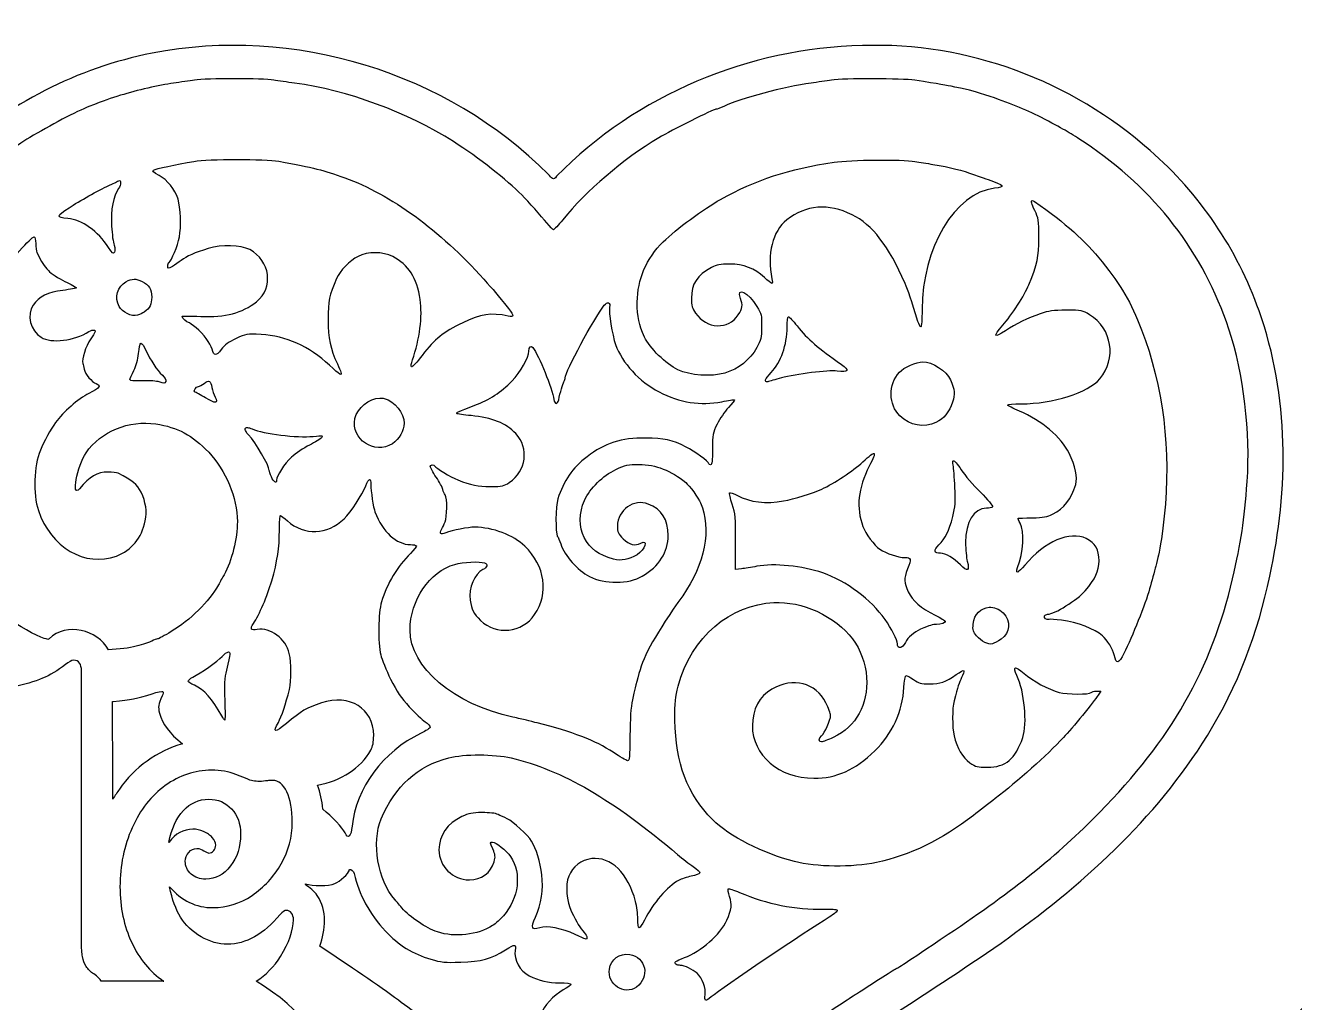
# Model space of a CAD drawing. Header units: millimetres. Extents: x -9 to 678, y 0 to 417.
# Drawn here: x 399.2 to 551.1, y 300.1 to 416.9 of the extents above; entities that cross this region are included whole.
import ezdxf

# ---------------------------------------------------------------- set-up
doc = ezdxf.new("R2010")
doc.units = ezdxf.units.MM
doc.layers.add('Ebene_1', color=7, linetype='CONTINUOUS')

msp = doc.modelspace()

# ---------------------------------------------------------------- linework, layer by layer
at = {"layer": 'Ebene_1', "color": 7}
for points in [[(499.37673, 414.523254)], [(424.2599, 410.553656)], [(424.49912, 400.904691)], [(410.40333, 398.363708)], [(519.68715, 395.998471)], [(400.27945, 391.641634)], [(412.23066, 386.586132)], [(468.9956, 383.75013)], [(490.52252, 382.096484)], [(413.06058, 378.919419)], [(506.60265, 376.71645)], [(421.25233, 374.360522)], [(441.64333, 372.370465)], [(425.81531, 368.842512)], [(500.76688, 365.738309)], [(510.23761, 364.885648)], [(488.76607, 347.911494)], [(514.52726, 347.358552)], [(415.68109, 337.263061)], [(453.54238, 329.700199)], [(421.16057, 324.402526)], [(438.03623, 315.99613)], [(483.31779, 313.67172)], [(471.5304, 305.83189)]]:
    msp.add_lwpolyline(points, close=True, dxfattribs=at)
for points in [[(500.98672, 400.836425), (500.987, 400.836425)], [(436.97691, 375.458131), (436.97639, 375.458131)], [(482.90148, 375.365628), (482.90048, 375.365628)], [(440.392, 362.627388), (440.39225, 362.627388)], [(484.89757, 351.956204), (484.20304, 351.863704), (484.20304, 355.135339)], [(423.51391, 342.006941), (423.51369, 342.006941)], [(405.94505, 307.46668), (405.94505, 339.70547)], [(527.36009, 337.320926), (527.89029, 337.320926), (527.58024, 336.843953)], [(423.08064, 336.236234), (423.08116, 336.236234)], [(425.76653, 326.821531), (424.42553, 327.346564)], [(438.32209, 321.18289), (438.3226, 321.18289)], [(501.04129, 316.83174), (501.04077, 316.83174)], [(415.81577, 302.62822), (408.28444, 302.62822)]]:
    msp.add_lwpolyline(points, dxfattribs=at)
for points in [[(461.81814, 399.109172), (449.65825, 411.312357), (431.29897, 416.94087), (414.39237, 413.609962)], [(499.37673, 414.523234), (485.78776, 414.272079), (472.32091, 408.611553), (462.77517, 398.908)], [(533.77976, 401.975124), (524.43854, 410.273714), (511.89859, 415.0014), (499.37673, 414.523254)], [(414.39237, 413.609962), (405.47483, 411.882196), (397.1306, 407.523868), (390.41775, 401.435344)], [(416.95337, 410.03276), (415.23611, 409.792319), (412.59426, 409.186218), (410.61887, 408.579619)], [(419.48396, 410.398629), (418.90343, 410.310919), (417.76471, 410.146357), (416.95337, 410.03276)], [(424.2599, 410.553658), (422.2197, 410.553063), (420.16324, 410.501258), (419.48396, 410.398629)], [(428.93971, 410.401211), (428.32418, 410.503522), (426.3001, 410.554252), (424.2599, 410.553656)], [(431.44499, 410.037409), (430.58593, 410.151345), (429.45835, 410.315091), (428.93971, 410.401211)], [(450.44796, 403.039903), (444.96936, 406.539876), (437.7372, 409.202939), (431.44499, 410.037409)], [(493.22778, 410.038442), (490.03597, 409.597964), (484.82162, 408.210407), (482.77312, 407.256183)], [(495.67724, 410.393976), (495.09352, 410.303836), (493.9914, 410.14383), (493.22778, 410.038442)], [(505.62186, 410.381576), (504.18319, 410.603892), (497.09305, 410.612615), (495.67724, 410.393976)], [(510.40864, 409.572323), (509.28067, 409.807717), (508.69348, 409.907052), (505.62186, 410.381576)], [(410.61887, 408.579619), (409.38865, 408.201842), (408.756, 407.976605), (406.82117, 407.22983)], [(514.66058, 408.428723), (512.7803, 409.058512), (512.46438, 409.143333), (510.40864, 409.572323)], [(406.82117, 407.22983), (405.47115, 406.708774), (402.06068, 404.924479), (399.74873, 403.529281)], [(482.77312, 407.256183), (482.36849, 407.067707), (481.95277, 406.913568), (481.84915, 406.913568)], [(521.16871, 405.71261), (519.06133, 406.818288), (517.40638, 407.509029), (514.66058, 408.428723)], [(481.84915, 406.913568), (481.53927, 406.913568), (476.5003, 404.398549), (475.00512, 403.497756)], [(526.00924, 402.88901), (524.17686, 404.109163), (523.74609, 404.360336), (521.16871, 405.71261)], [(399.74873, 403.529281), (398.07814, 402.521131), (394.99135, 400.185405), (393.44421, 398.759029)], [(458.60509, 396.6713), (456.92382, 398.407057), (453.43027, 401.13467), (450.44796, 403.039903)], [(475.00512, 403.497756), (470.70435, 400.906685), (466.32421, 397.170902), (463.5252, 393.706623)], [(543.20768, 380.621118), (540.18595, 389.777307), (534.34752, 397.336684), (526.00924, 402.88901)], [(419.38315, 400.679898), (420.24727, 400.828052), (422.37978, 400.903163), (424.49912, 400.904691)], [(424.49916, 400.904635), (426.6185, 400.906135), (428.72449, 400.834045), (429.53554, 400.687077)], [(500.987, 400.836425), (502.97017, 400.856275), (504.89752, 400.807155), (505.65028, 400.678295)], [(546.81789, 382.805906), (544.21676, 390.178081), (539.68846, 396.853136), (533.77976, 401.975124)], [(415.23663, 398.997314), (414.53601, 399.373349), (414.36754, 399.533903), (414.56019, 399.641719)], [(414.56019, 399.641719), (414.83346, 399.794638), (417.23459, 400.311477), (419.38315, 400.679898)], [(429.53554, 400.687077), (433.81973, 399.910774), (434.83319, 399.658263), (437.43222, 398.719239)], [(482.3801, 396.122501), (486.64904, 398.493123), (490.52618, 399.763598), (495.98857, 400.58166)], [(495.98857, 400.58166), (496.96458, 400.727827), (499.00355, 400.816572), (500.98672, 400.836425)], [(505.65028, 400.678295), (506.16731, 400.589785), (507.13704, 400.426827), (507.80518, 400.316043)], [(507.80518, 400.316043), (509.88533, 399.971149), (511.40496, 399.593675), (512.66432, 399.108882)], [(409.23079, 397.804052), (409.8035, 398.074341), (410.33103, 398.326328), (410.40333, 398.363708)], [(410.40338, 398.363708), (410.72014, 398.527676), (410.70167, 397.868726), (410.37698, 397.423713)], [(417.49334, 396.15356), (417.13281, 397.323911), (416.22646, 398.466005), (415.23663, 398.997314)], [(437.43222, 398.719239), (442.95492, 396.723891), (448.81296, 392.457084), (454.06583, 386.603699)], [(462.77517, 398.908), (462.46093, 398.256368), (462.13857, 398.753513), (461.81814, 399.109172)], [(512.66432, 399.108882), (512.85521, 399.035392), (513.63602, 398.766584), (514.39961, 398.511502)], [(514.39961, 398.511502), (516.3782, 397.850564), (516.54875, 397.612871), (515.15564, 397.45627)], [(404.45795, 395.137548), (405.70025, 395.945578), (407.91774, 397.184351), (409.23079, 397.804052)], [(410.37698, 397.423713), (409.74427, 396.556442), (409.43423, 394.884521), (409.54603, 392.94285)], [(461.60749, 393.314915), (460.94497, 394.124733), (459.41375, 395.836424), (458.60509, 396.6713)], [(515.15564, 397.45627), (510.4551, 396.927874), (506.50346, 390.300808), (506.50346, 382.945527)], [(404.29362, 393.850288), (402.88986, 393.977582), (402.90932, 394.130277), (404.45795, 395.137548)], [(417.66129, 391.64169), (417.88332, 392.770218), (417.79388, 395.178035), (417.49334, 396.15356)], [(475.54693, 391.060794), (477.08178, 392.563232), (480.41037, 395.02867), (482.3801, 396.122501)], [(498.13342, 394.299356), (495.29917, 395.692127), (492.59896, 395.47947), (490.31788, 393.684407)], [(519.97912, 394.819732), (519.61337, 395.564627), (519.51537, 395.977183), (519.68715, 395.998471)], [(519.68715, 395.998477), (519.74445, 396.005577), (519.83191, 395.969537), (519.94915, 395.887373)], [(519.94915, 395.887373), (523.76963, 393.209712), (525.95336, 391.26163), (528.04943, 388.661458)], [(520.47211, 391.554815), (520.47411, 393.686969), (520.44721, 393.866405), (519.97912, 394.819732)], [(409.16981, 390.386417), (407.92025, 392.333694), (406.00309, 393.69528), (404.29362, 393.850288)], [(462.41209, 392.508763), (462.33219, 392.508763), (461.97017, 392.871578), (461.60749, 393.314915)], [(463.5252, 393.706623), (462.99293, 393.047836), (462.49209, 392.508763), (462.41209, 392.508763)], [(490.31788, 393.684407), (488.61336, 392.343088), (487.90746, 389.545923), (488.54331, 386.651761)], [(504.47257, 386.073502), (502.49296, 390.593987), (500.5544, 393.109684), (498.13342, 394.299356)], [(409.54603, 392.94285), (409.60103, 391.988341), (409.73451, 390.95771), (409.84265, 390.652551)], [(395.81099, 386.637806), (397.47068, 388.8895), (399.92816, 391.641634), (400.27945, 391.641634)], [(400.27945, 391.641637), (400.38561, 391.641637), (400.46652, 391.302705), (400.46652, 390.858223)], [(400.46652, 390.858223), (400.46652, 390.4274), (400.53352, 389.93928), (400.61535, 389.773534)], [(409.87985, 389.812809), (409.74792, 389.577067), (409.62552, 389.676261), (409.16981, 390.386417)], [(409.84265, 390.652551), (409.96685, 390.30247), (409.98043, 389.992534), (409.87985, 389.812809)], [(416.42158, 388.597432), (416.71737, 388.780237), (417.45451, 390.590662), (417.66129, 391.64169)], [(421.08744, 390.256765), (419.51888, 389.781938), (418.5284, 389.339742), (417.88247, 388.825328)], [(426.06491, 390.12654), (424.98381, 390.69076), (422.71682, 390.750007), (421.08744, 390.256765)], [(472.43497, 383.831778), (472.44917, 386.589852), (473.51914, 389.075843), (475.54693, 391.060794)], [(519.2727, 385.914332), (520.32019, 388.490198), (520.46911, 389.193691), (520.47211, 391.554815)], [(400.61535, 389.773534), (401.21994, 388.548809), (401.45356, 388.181944), (401.98684, 387.620694)], [(417.88247, 388.825328), (417.61019, 388.608487), (417.13331, 388.289795), (416.8231, 388.117361)], [(426.88657, 383.893329), (428.97108, 385.544828), (428.53736, 388.836208), (426.06491, 390.12654)], [(439.02485, 389.314133), (438.05611, 388.823246), (436.85133, 387.578077), (436.45136, 386.65383)], [(443.18377, 389.286223), (441.96576, 389.903401), (440.21094, 389.915167), (439.02485, 389.314133)], [(446.46005, 384.144934), (446.07642, 386.73981), (445.05958, 388.335672), (443.18377, 389.286223)], [(401.98684, 387.620694), (402.31949, 387.270614), (403.20689, 386.688554), (403.95881, 386.327233)], [(416.25931, 388.150431), (416.25931, 388.341095), (416.33241, 388.542282), (416.42158, 388.597432)], [(416.8231, 388.117361), (416.27036, 387.810144), (416.25931, 387.810706), (416.25931, 388.150431)], [(481.32224, 387.986047), (479.58515, 387.053444), (478.90616, 386.018104), (478.91516, 384.315986)], [(483.49162, 388.391707), (482.34042, 388.395107), (481.94827, 388.322137), (481.32224, 387.986047)], [(487.6371, 386.796972), (486.43807, 387.902201), (485.17833, 388.387107), (483.49162, 388.391707)], [(528.04943, 388.661458), (530.33367, 385.827835), (531.46096, 383.884192), (532.76335, 380.534305)], [(403.95881, 386.327233), (404.71072, 385.965921), (405.32565, 385.620578), (405.32565, 385.559838)], [(410.43903, 383.323799), (409.88316, 384.398767), (410.25978, 385.754362), (411.26327, 386.289509)], [(411.26327, 386.289509), (411.62257, 386.481136), (411.92749, 386.579868), (412.23066, 386.586132)], [(412.23066, 386.586132), (412.53383, 386.592432), (412.83558, 386.506222), (413.1877, 386.3293)], [(413.1877, 386.3293), (414.05212, 385.894997), (414.34267, 385.419238), (414.34267, 384.438976)], [(436.45136, 386.65383), (435.56319, 384.601523), (435.45569, 384.072111), (435.45504, 381.74922)], [(454.06583, 386.603699), (455.30551, 385.222289), (455.62564, 384.840908), (457.02896, 383.070581)], [(484.77526, 384.296349), (484.24976, 385.749606), (485.70319, 385.028428), (486.74775, 383.317598)], [(488.53731, 386.087971), (488.46551, 386.087971), (488.0603, 386.406882), (487.6371, 386.796972)], [(488.54331, 386.651761), (488.61201, 386.341543), (488.60931, 386.087971), (488.53731, 386.087971)], [(506.01201, 381.532177), (505.21566, 384.127125), (504.84239, 385.229017), (504.47257, 386.073502)], [(516.16385, 381.086203), (517.21185, 382.266192), (518.77904, 384.700409), (519.2727, 385.914332)], [(403.73195, 385.253397), (401.92412, 385.030803), (400.83993, 384.496545), (400.16628, 383.496915)], [(405.32565, 385.559838), (405.32565, 385.499118), (404.60856, 385.361323), (403.73195, 385.253397)], [(414.34267, 384.438976), (414.34267, 383.581719), (414.13215, 383.156138), (413.45591, 382.645287)], [(478.91516, 384.315986), (478.92016, 383.412929), (479.00386, 383.104354), (479.4004, 382.530049)], [(484.51946, 382.317142), (485.03665, 383.114764), (485.08014, 383.453238), (484.77526, 384.296349)], [(400.16628, 383.496915), (399.37222, 382.318611), (399.83401, 380.435346), (401.11196, 379.64082)], [(412.64407, 382.278385), (411.96055, 382.08236), (410.79541, 382.634634), (410.43903, 383.323799)], [(413.45591, 382.645287), (413.29812, 382.526083), (412.93287, 382.361205), (412.64407, 382.278385)], [(420.20739, 382.140981), (423.19644, 382.021081), (425.18049, 382.54165), (426.88657, 383.893329)], [(445.53918, 376.931421), (446.40683, 379.416054), (446.7554, 382.147157), (446.46005, 384.144934)], [(457.02896, 383.070581), (457.71311, 382.207536), (457.70696, 382.026907), (456.99946, 382.174512)], [(463.81142, 374.811658), (463.81142, 375.5178), (467.22635, 381.856678), (468.47418, 383.466427)], [(468.47418, 383.466427), (468.66576, 383.71357), (468.86373, 383.799127), (468.9956, 383.75013)], [(469.12021, 383.22613), (468.98065, 382.670067), (469.42376, 379.941488), (469.84419, 378.768005)], [(468.99567, 383.750129), (469.12753, 383.701129), (469.19329, 383.517291), (469.12021, 383.22613)], [(473.30158, 379.669758), (472.61, 381.188393), (472.42597, 382.072968), (472.43497, 383.831778)], [(486.74775, 383.317598), (487.29114, 382.427561), (487.32537, 382.279712), (487.30637, 380.888289)], [(506.50346, 382.945527), (506.50346, 381.810423), (506.43796, 380.881571), (506.35773, 380.881571)], [(523.77217, 382.877309), (522.20873, 382.877309), (521.64272, 382.801469), (520.64781, 382.459763)], [(526.54874, 382.342974), (525.71768, 382.854712), (525.60052, 382.877309), (523.77217, 382.877309)], [(548.09613, 351.074815), (550.3912, 361.507848), (550.44222, 372.662682), (546.81789, 382.805906)], [(417.99461, 382.133181), (417.99461, 382.185921), (418.99039, 382.189761), (420.20739, 382.140981)], [(418.72996, 381.402476), (418.56193, 381.402476), (417.99461, 381.966116), (417.99461, 382.133181)], [(419.67151, 380.762722), (419.24217, 381.114534), (418.81846, 381.402476), (418.72996, 381.402476)], [(435.45504, 381.74922), (435.45442, 379.505762), (435.71521, 378.251323), (436.55471, 376.456003)], [(451.57602, 381.390064), (449.1824, 380.216113), (448.27657, 379.488295), (446.71017, 377.482292)], [(456.99946, 382.174512), (454.91824, 382.608744), (453.70282, 382.433158), (451.57602, 381.390064)], [(479.4004, 382.530049), (480.72284, 380.614711), (483.34493, 380.505725), (484.51946, 382.317142)], [(490.36181, 380.838163), (490.36281, 381.530187), (490.43531, 382.096484), (490.52252, 382.096484)], [(490.52252, 382.096484), (490.60972, 382.096484), (491.07189, 381.608363), (491.54933, 381.011795)], [(506.35773, 380.881571), (506.27753, 380.881571), (506.12185, 381.174227), (506.01201, 381.532177)], [(520.64781, 382.459763), (519.20595, 381.964551), (517.67805, 381.21547), (516.48528, 380.418544)], [(527.77554, 374.676775), (529.81904, 377.094417), (529.2447, 380.683056), (526.54874, 382.342974)], [(401.11196, 379.64082), (402.3288, 378.884269), (405.09384, 379.212608), (406.83564, 380.320365)], [(406.83564, 380.320365), (407.04572, 380.453936), (407.33431, 380.537066), (407.47694, 380.505366)], [(407.47694, 380.505366), (407.67473, 380.461326), (407.57795, 380.212035), (407.06766, 379.455301)], [(421.55925, 378.225409), (421.38633, 378.914382), (420.5422, 380.049259), (419.67151, 380.762722)], [(427.42762, 379.970517), (425.72348, 380.055197), (425.62817, 380.039837), (424.45416, 379.498711)], [(435.60955, 376.304591), (433.17295, 378.577679), (430.39333, 379.82314), (427.42762, 379.970517)], [(477.27292, 375.766121), (475.89753, 376.4124), (473.8834, 378.392133), (473.30158, 379.669758)], [(487.30637, 380.888289), (487.28837, 379.56873), (487.22637, 379.298823), (486.73845, 378.424873)], [(488.43686, 375.422989), (489.62591, 376.666029), (490.35781, 378.727358), (490.36181, 380.838163)], [(491.54933, 381.011795), (492.86627, 379.366261), (494.02555, 378.360396), (496.8689, 376.396573)], [(516.48528, 380.418544), (515.0686, 379.472016), (514.9496, 379.719031), (516.16385, 381.086203)], [(532.76335, 380.534305), (535.36159, 373.851361), (536.31093, 366.057388), (535.47998, 358.233341)], [(545.39462, 362.398458), (545.81873, 368.244823), (544.97682, 375.260345), (543.20768, 380.621118)], [(407.06766, 379.455301), (406.44017, 378.52475), (405.94004, 377.007326), (406.09563, 376.50561)], [(412.77533, 377.71174), (412.83023, 378.342326), (412.9586, 378.885799), (413.06058, 378.919419)], [(413.06058, 378.919417), (413.16256, 378.953057), (413.43295, 378.568497), (413.66158, 378.065205)], [(422.67081, 378.178379), (422.05564, 377.357367), (421.77412, 377.369348), (421.55925, 378.225409)], [(424.45416, 379.498711), (423.5575, 379.085407), (423.0923, 378.740919), (422.67081, 378.178379)], [(459.47266, 377.985628), (459.47266, 378.505535), (459.70797, 378.714036), (459.94757, 378.406275)], [(459.94757, 378.406275), (460.66661, 377.482779), (462.27509, 373.507591), (462.45181, 372.217505)], [(469.84419, 378.768005), (470.63907, 376.549375), (472.65926, 374.348045), (475.03406, 373.112536)], [(486.73845, 378.424873), (485.8976, 376.918699), (484.58571, 375.872713), (482.90148, 375.365628)], [(412.21154, 375.670005), (412.51466, 376.25425), (412.71023, 376.96317), (412.77533, 377.71174)], [(413.66158, 378.065205), (414.19043, 376.901075), (414.9711, 375.72188), (415.61753, 375.110864)], [(445.42291, 376.104082), (445.34471, 376.152402), (445.39721, 376.524704), (445.53918, 376.931421)], [(446.71017, 377.482292), (446.08045, 376.675828), (445.50111, 376.055712), (445.42291, 376.104082)], [(457.41956, 374.395667), (458.46163, 375.474556), (459.47266, 377.242317), (459.47266, 377.985628)], [(503.79197, 375.472599), (504.29438, 376.024063), (505.85885, 376.71645), (506.60265, 376.71645)], [(506.60267, 376.71645), (507.74141, 376.71645), (509.39966, 375.621995), (509.8893, 374.547074)], [(406.09563, 376.50561), (406.13363, 376.382971), (406.20995, 376.073958), (406.26565, 375.818831)], [(406.26565, 375.818831), (406.39527, 375.224773), (407.16902, 374.303057), (407.71104, 374.096972)], [(411.74697, 374.574464), (411.74719, 374.684964), (411.9562, 375.177844), (412.21154, 375.670005)], [(415.61753, 375.110864), (415.91802, 374.826831), (416.08269, 374.528238), (416.02319, 374.373441)], [(436.97639, 375.458131), (437.13668, 374.958477), (436.88539, 375.114415), (435.60955, 376.304591)], [(436.55471, 376.456003), (436.73324, 376.074205), (436.92331, 375.625169), (436.97691, 375.458131)], [(482.90048, 375.365628), (481.30045, 374.883885), (478.76648, 375.06432), (477.27292, 375.766121)], [(488.06479, 374.333133), (487.5543, 374.186957), (487.72069, 374.674309), (488.43686, 375.422989)], [(496.35162, 375.600756), (495.2808, 375.726923), (491.42456, 375.249571), (489.66986, 374.773416)], [(496.8689, 376.396573), (497.87147, 375.704137), (497.70102, 375.441763), (496.35162, 375.600756)], [(503.84987, 370.254312), (502.48211, 371.557325), (502.45474, 374.004784), (503.79197, 375.472599)], [(407.71104, 374.096972), (408.32777, 373.862495), (408.13168, 373.601804), (406.83822, 372.935286)], [(413.26522, 374.427703), (412.19896, 374.389633), (411.74668, 374.433403), (411.74697, 374.574464)], [(415.21807, 374.308331), (414.97945, 374.403661), (414.10064, 374.457573), (413.26522, 374.427703)], [(416.02319, 374.373441), (415.90902, 374.075898), (415.81865, 374.0683), (415.21807, 374.308331)], [(419.49636, 373.121321), (419.26521, 373.199181), (419.65689, 373.766243), (419.94181, 373.766243)], [(419.94181, 373.766243), (420.03471, 373.766243), (420.33704, 373.926902), (420.61361, 374.123844)], [(420.61361, 374.123844), (420.92087, 374.342631), (421.11512, 374.431057), (421.25233, 374.360522)], [(421.25233, 374.360522), (421.38953, 374.289992), (421.46969, 374.06074), (421.54792, 373.64377)], [(421.54792, 373.64377), (421.61462, 373.288073), (421.78617, 372.770728), (421.92929, 372.493969)], [(452.98934, 371.509538), (454.75718, 372.174837), (456.1522, 373.083538), (457.41956, 374.395667)], [(463.03214, 372.148255), (463.22188, 373.061197), (463.49706, 374.024883), (463.65432, 374.32745)], [(463.65432, 374.32745), (463.74052, 374.493187), (463.81142, 374.711245), (463.81142, 374.811658)], [(489.66986, 374.773416), (488.95397, 374.57916), (488.23184, 374.380953), (488.06479, 374.333133)], [(509.8893, 374.547074), (510.40929, 373.405537), (510.46997, 372.807336), (510.16008, 371.891939)], [(518.34873, 371.684193), (522.17169, 371.685493), (526.37486, 373.019652), (527.77554, 374.676775)], [(406.83822, 372.935286), (405.5441, 372.268429), (403.74369, 370.70479), (402.84312, 369.465213)], [(420.79809, 372.383898), (420.19227, 372.752577), (419.60643, 373.084311), (419.49636, 373.121321)], [(421.92929, 372.493969), (422.34196, 371.695934), (421.98549, 371.661265), (420.79809, 372.383898)], [(438.6616, 369.926687), (438.93453, 371.217142), (440.37874, 372.338203), (441.64333, 372.370465)], [(441.64333, 372.370462), (441.82399, 372.375062), (442.00104, 372.357682), (442.17043, 372.315172)], [(442.17043, 372.315172), (443.39392, 372.008088), (444.53996, 370.584409), (444.54496, 369.364447)], [(462.45181, 372.217505), (462.53461, 371.613382), (462.91162, 371.568356), (463.03214, 372.148255)], [(475.03406, 373.112536), (477.50371, 371.827682), (480.0391, 371.430661), (482.53128, 371.938964)], [(482.53128, 371.938964), (483.32362, 372.100602), (484.00758, 372.197458), (484.05108, 372.153938)], [(484.05108, 372.153938), (484.09458, 372.110398), (483.77275, 371.693922), (483.33588, 371.228413)], [(450.85355, 370.525619), (450.7373, 370.641863), (450.97743, 370.752383), (452.98934, 371.509538)], [(452.54544, 370.275505), (451.6719, 370.356105), (450.91045, 370.468729), (450.85355, 370.525619)], [(483.33588, 371.228413), (482.89901, 370.762923), (482.2907, 369.875715), (481.98402, 369.256957)], [(510.16008, 371.891939), (509.75396, 370.692271), (509.09763, 369.88993), (508.1633, 369.450744)], [(516.74314, 371.543117), (516.74314, 371.620317), (517.4658, 371.683891), (518.34873, 371.684193)], [(518.16269, 370.805694), (517.38186, 371.134134), (516.74314, 371.465887), (516.74314, 371.543117)], [(524.08481, 365.782745), (523.15594, 367.68785), (520.77603, 369.706466), (518.16269, 370.805694)], [(402.84312, 369.465213), (402.29249, 368.707325), (401.44932, 367.160632), (401.02462, 366.130016)], [(406.49354, 365.840112), (408.26119, 368.391378), (411.61765, 369.772947), (414.84652, 369.278661)], [(414.84652, 369.278661), (417.43965, 368.881701), (419.18767, 367.943574), (421.16034, 365.890754)], [(443.13265, 366.913951), (441.02229, 365.517378), (438.13983, 367.459654), (438.6616, 369.926687)], [(444.54496, 369.364447), (444.54896, 368.485779), (443.95722, 367.459625), (443.13265, 366.913951)], [(457.89395, 368.123698), (456.76342, 369.350174), (455.03379, 370.045902), (452.54544, 370.275505)], [(481.98402, 369.256957), (481.46054, 368.20056), (481.42643, 368.017567), (481.42643, 366.262825)], [(508.1633, 369.450744), (506.72622, 368.775238), (505.08089, 369.081608), (503.84987, 370.254312)], [(425.90941, 367.996052), (425.40913, 368.537969), (425.41085, 368.871513), (425.81531, 368.842512)], [(425.81536, 368.842512), (425.95019, 368.832812), (426.12945, 368.782982), (426.35021, 368.686966)], [(428.40745, 363.723445), (428.40745, 364.278088), (426.79394, 367.037852), (425.90941, 367.996052)], [(426.35021, 368.686966), (427.74072, 368.082208), (431.69401, 367.601609), (433.67276, 367.796581)], [(434.68407, 367.639485), (434.55658, 367.48587), (433.89082, 367.082492), (433.20457, 366.743416)], [(433.67276, 367.796581), (434.80295, 367.907942), (434.89487, 367.893491), (434.68407, 367.639485)], [(457.12759, 362.281161), (459.17724, 363.698072), (459.5256, 366.353564), (457.89395, 368.123698)], [(473.44294, 367.594526), (470.5064, 367.609296), (468.53653, 366.981948), (466.42942, 365.360554)], [(478.30259, 366.515523), (476.57747, 367.378827), (475.65518, 367.583346), (473.44294, 367.594526)], [(401.02462, 366.130016), (400.25311, 364.257765), (400.14106, 360.894562), (400.78536, 358.946992)], [(433.20457, 366.743416), (432.51833, 366.404329), (431.55514, 365.756864), (431.06413, 365.304227)], [(480.99235, 364.527013), (480.99235, 364.747803), (479.22719, 366.052817), (478.30259, 366.515523)], [(481.42643, 366.262825), (481.42643, 364.88354), (481.36953, 364.394187), (481.20939, 364.394205)], [(405.70599, 361.536498), (404.68684, 360.309739), (405.41366, 364.281523), (406.49354, 365.840112)], [(421.16034, 365.890754), (423.19368, 363.77481), (424.58959, 360.407269), (424.58959, 357.617874)], [(431.06413, 365.304227), (430.22407, 364.529839), (429.27561, 363.067202), (429.27561, 362.546256)], [(447.67597, 364.177165), (447.66997, 364.421304), (448.13104, 364.477256), (448.22064, 364.243315)], [(466.42942, 365.360554), (464.69337, 364.024706), (463.59815, 362.445313), (462.93144, 360.315901)], [(469.87153, 363.832483), (471.03009, 364.372272), (471.30845, 364.431879), (472.64811, 364.427279)], [(472.64811, 364.427279), (474.65226, 364.420679), (476.48767, 363.71391), (478.22916, 362.277539)], [(481.20939, 364.394205), (481.09005, 364.394232), (480.99235, 364.454175), (480.99235, 364.527013)], [(494.50939, 361.487406), (495.97109, 362.162664), (498.24507, 363.665677), (499.41658, 364.731135)], [(499.41658, 364.731135), (500.22354, 365.465052), (500.65656, 365.812231), (500.76688, 365.738309)], [(500.76685, 365.738309), (500.87718, 365.664389), (500.66507, 365.1697), (500.18084, 364.219539)], [(510.22261, 364.351314), (510.15651, 364.679979), (510.16191, 364.857693), (510.23761, 364.885648)], [(510.23759, 364.885648), (510.36368, 364.932238), (510.68497, 364.562322), (511.19516, 363.779255)], [(524.8889, 362.051706), (525.13505, 362.876099), (524.8442, 364.225318), (524.08481, 365.782745)], [(409.13937, 363.526558), (407.84073, 363.526558), (406.91209, 362.988307), (405.70599, 361.536498)], [(410.3176, 363.37773), (410.15185, 363.45954), (409.62173, 363.526558), (409.13937, 363.526558)], [(413.07143, 361.115852), (412.61639, 362.067667), (412.08081, 362.507307), (410.3176, 363.37773)], [(428.67048, 362.940547), (428.52603, 363.286275), (428.40745, 363.638605), (428.40745, 363.723445)], [(429.27561, 362.546256), (429.27561, 362.093435), (428.93043, 362.3184), (428.67048, 362.940547)], [(448.37567, 362.919361), (447.9936, 363.492072), (447.67897, 364.05786), (447.67597, 364.177165)], [(448.22064, 364.243315), (448.31064, 364.008095), (450.10094, 362.926887), (450.96879, 362.583468)], [(449.17562, 361.443998), (449.11772, 361.682625), (448.75775, 362.346659), (448.37567, 362.919361)], [(466.10949, 360.104545), (466.80855, 361.614651), (468.3143, 363.107001), (469.87153, 363.832483)], [(500.18084, 364.219539), (498.84559, 361.599487), (498.59924, 359.241812), (499.42895, 357.018945)], [(510.43293, 361.704447), (510.37943, 362.84986), (510.28501, 364.041088), (510.22261, 364.351314)], [(511.19516, 363.779255), (511.60221, 363.154487), (512.63439, 361.949062), (513.48908, 361.100866)], [(437.37409, 357.94912), (438.15985, 358.712236), (439.56415, 360.847577), (439.95791, 361.878596)], [(439.95791, 361.878596), (440.13846, 362.35137), (440.28765, 362.60231), (440.392, 362.627388)], [(440.39225, 362.627388), (440.49659, 362.652468), (440.55606, 362.451641), (440.55606, 362.022257)], [(440.55606, 362.022257), (440.55606, 361.279238), (440.86652, 359.256918), (441.05784, 358.754239)], [(449.45881, 360.785124), (449.36111, 360.908954), (449.23352, 361.205372), (449.17562, 361.443998)], [(450.96879, 362.583468), (452.56045, 361.953615), (453.3492, 361.79532), (454.87346, 361.79902)], [(454.87346, 361.79902), (456.29207, 361.80252), (456.49879, 361.84645), (457.12759, 362.281161)], [(478.22916, 362.277539), (478.67098, 361.91313), (479.74767, 360.435572), (480.01148, 359.831694)], [(489.94171, 360.064753), (491.18024, 360.284534), (493.40739, 360.978323), (494.50939, 361.487406)], [(510.17403, 358.199234), (510.47286, 359.39221), (510.51443, 359.957968), (510.43293, 361.704447)], [(522.10095, 358.476731), (523.53995, 359.22215), (524.35666, 360.269112), (524.8889, 362.051706)], [(543.64434, 350.770744), (544.68484, 355.22575), (545.05047, 357.654503), (545.39462, 362.398458)], [(413.57166, 357.699523), (413.8041, 358.82747), (413.64416, 359.917952), (413.07143, 361.115852)], [(449.44591, 357.557931), (449.70074, 358.099747), (449.71029, 360.466487), (449.45881, 360.785124)], [(462.93144, 360.315901), (462.67029, 359.481732), (462.62577, 356.197411), (462.87094, 355.865527)], [(466.07849, 355.708948), (465.45867, 356.849), (465.47202, 358.727442), (466.10949, 360.104545)], [(473.74366, 359.700952), (472.0361, 360.381992), (470.05913, 358.975598), (470.05913, 357.079924)], [(483.78911, 359.670462), (483.56142, 360.365464), (483.42454, 360.983832), (483.48474, 361.044022)], [(483.48474, 361.044022), (483.54494, 361.104202), (483.96519, 360.953902), (484.41905, 360.710192)], [(484.41905, 360.710192), (485.88794, 359.921457), (487.84447, 359.692603), (489.94171, 360.064753)], [(513.48908, 361.100866), (514.34374, 360.252671), (514.99126, 359.475293), (514.92826, 359.373323)], [(400.78536, 358.946992), (402.24786, 354.526163), (406.40477, 352.093769), (410.12122, 353.484277)], [(441.05784, 358.754239), (441.96667, 356.36635), (443.62116, 354.849568), (445.31649, 354.849568)], [(476.13163, 355.939942), (476.13463, 357.837901), (475.36093, 359.055937), (473.74366, 359.700952)], [(480.01148, 359.831694), (481.3441, 356.781217), (480.51397, 352.490215), (477.86588, 348.740381)], [(484.20304, 355.135339), (484.20304, 358.11445), (484.16604, 358.519846), (483.78911, 359.670462)], [(514.20014, 359.187804), (512.70515, 359.187804), (511.71037, 357.557919), (511.71037, 355.107433)], [(514.92826, 359.373323), (514.86526, 359.271376), (514.5377, 359.187804), (514.20014, 359.187804)], [(519.69335, 358.048333), (521.02119, 358.076633), (521.48975, 358.160113), (522.10095, 358.476731)], [(410.12122, 353.484277), (411.94478, 354.166553), (413.14598, 355.633895), (413.57166, 357.699523)], [(424.58959, 357.617874), (424.58959, 355.543083), (423.9265, 352.887121), (422.99951, 351.248237)], [(429.62211, 356.587963), (429.62211, 357.540704), (429.68071, 358.318857), (429.75233, 358.317057)], [(429.75233, 358.317057), (429.82393, 358.315257), (430.19476, 358.03509), (430.57657, 357.694356)], [(430.57657, 357.694356), (432.5932, 355.894674), (435.36558, 355.99848), (437.37409, 357.94912)], [(449.03043, 356.67168), (449.14193, 356.910161), (449.32887, 357.309097), (449.44591, 357.557931)], [(452.99918, 356.931612), (452.19948, 356.931612), (450.30284, 356.561795), (449.51309, 356.251551)], [(458.97091, 354.674386), (457.6592, 355.959469), (455.08686, 356.931612), (452.99918, 356.931612)], [(470.05913, 357.079924), (470.05913, 356.328908), (470.13403, 356.162717), (470.75314, 355.543583)], [(499.42895, 357.018945), (499.74674, 356.167533), (500.79684, 354.75589), (501.44382, 354.310583)], [(508.50592, 354.802542), (509.30218, 355.57586), (509.74076, 356.469274), (510.17403, 358.199234)], [(517.9379, 352.102964), (518.63259, 353.880574), (518.7818, 356.415296), (518.25054, 357.4091)], [(518.25054, 357.4091), (518.08477, 357.719316), (517.97051, 357.982053), (517.99681, 357.993043)], [(517.99681, 357.993043), (518.02311, 358.004033), (518.78656, 358.029003), (519.69335, 358.048333)], [(535.47998, 358.233341), (535.2773, 356.325057), (534.9964, 354.461486), (534.78028, 353.591247)], [(428.70589, 350.510815), (429.38464, 352.894136), (429.62211, 354.469022), (429.62211, 356.587963)], [(449.51309, 356.251551), (448.89163, 356.007418), (448.7694, 356.113381), (449.03043, 356.67168)], [(462.87094, 355.865527), (462.96664, 355.736072), (463.14927, 355.317665), (463.27711, 354.935868)], [(469.58991, 353.116341), (467.80778, 353.599432), (466.83501, 354.317569), (466.07849, 355.708948)], [(470.75314, 355.543583), (471.48072, 354.816002), (472.14547, 354.653526), (472.85069, 355.030953)], [(472.85069, 355.030953), (473.80682, 355.542657), (473.38706, 354.241885), (472.40162, 353.639307)], [(473.03827, 351.074089), (475.02432, 352.240418), (476.12863, 353.977759), (476.13163, 355.939942)], [(526.14877, 355.565285), (524.17912, 356.52934), (521.17997, 355.231624), (518.81795, 352.393385)], [(527.67529, 352.899297), (527.67729, 354.248431), (527.22503, 355.038493), (526.14877, 355.565285)], [(445.30254, 353.793302), (443.7318, 352.272981), (442.50104, 350.215285), (441.8335, 347.994172)], [(446.00482, 354.704357), (446.05402, 354.624727), (445.73801, 354.214779), (445.30254, 353.793302)], [(445.31649, 354.849568), (445.64597, 354.849568), (445.95562, 354.783978), (446.00482, 354.704357)], [(460.15688, 346.484705), (461.89674, 349.01969), (461.42648, 352.268645), (458.97091, 354.674386)], [(463.27711, 354.935868), (463.76299, 353.484718), (465.2543, 351.796543), (466.72962, 351.027579)], [(501.44382, 354.310583), (502.20458, 353.786951), (503.61703, 353.313688), (504.46482, 353.298758)], [(508.71521, 353.808288), (507.92585, 353.808288), (507.85048, 354.165984), (508.50592, 354.802542)], [(511.09439, 352.434728), (510.32426, 353.230527), (509.32392, 353.808288), (508.71521, 353.808288)], [(511.71037, 355.107433), (511.71037, 354.30019), (511.80457, 353.28727), (511.91966, 352.856925)], [(445.24771, 344.622286), (445.27141, 348.226165), (447.56215, 351.581888), (450.61844, 352.489506)], [(450.61844, 352.489506), (451.54194, 352.763764), (453.63407, 352.865328), (454.165, 352.661589)], [(454.165, 352.661589), (454.58621, 352.499957), (454.49166, 352.116792), (453.96863, 351.865255)], [(472.40162, 353.639307), (471.41115, 353.033623), (470.51182, 352.866436), (469.58991, 353.116341)], [(494.61584, 351.461661), (492.14205, 352.309972), (488.86438, 352.637833), (486.71968, 352.251794)], [(504.46482, 353.298758), (505.22392, 353.285378), (505.24426, 353.193342), (504.76816, 351.940702)], [(511.91966, 352.856925), (512.22693, 351.708123), (511.93956, 351.561328), (511.09439, 352.434728)], [(518.81795, 352.393385), (517.99959, 351.410017), (517.61789, 351.284076), (517.9379, 352.102964)], [(526.02526, 349.33259), (527.2267, 350.722759), (527.67329, 351.687866), (527.67529, 352.899297)], [(534.45937, 352.289517), (534.29346, 351.61141), (533.98307, 350.448826), (533.7297, 349.556351)], [(534.78028, 353.591247), (534.69138, 353.233315), (534.54697, 352.647458), (534.45937, 352.289517)], [(422.99951, 351.248237), (422.82404, 350.93803), (422.51678, 350.391265), (422.31635, 350.033324)], [(453.96863, 351.865255), (452.94321, 351.372114), (452.24838, 349.687022), (452.45141, 348.187443)], [(466.72962, 351.027579), (468.52307, 350.092796), (471.40354, 350.114055), (473.03827, 351.074089)], [(486.71968, 352.251794), (486.09925, 352.140112), (485.27937, 352.007144), (484.89757, 351.956204)], [(502.07016, 345.911612), (500.41207, 348.271132), (497.41677, 350.501197), (494.61584, 351.461661)], [(504.76816, 351.940702), (504.3164, 350.752064), (504.33057, 350.334161), (504.85966, 349.215803)], [(527.74144, 322.82465), (536.3035, 331.499465), (541.1203, 339.963835), (543.64434, 350.770744)], [(540.64229, 332.022551), (544.25768, 337.855514), (546.70259, 344.366098), (548.09613, 351.074815)], [(422.31635, 350.033324), (421.20285, 348.044719), (418.94571, 345.807261), (416.68723, 344.452787)], [(426.51687, 345.402083), (427.21006, 346.423207), (428.19899, 348.730968), (428.70589, 350.510815)], [(521.52786, 346.519325), (522.3449, 346.519325), (525.06357, 348.219821), (526.02526, 349.33259)], [(533.7297, 349.556351), (533.20618, 347.712264), (531.66664, 343.848337), (530.65754, 341.846227)], [(441.8335, 347.994172), (441.45179, 346.723895), (441.40071, 343.110174), (441.7441, 341.659675)], [(452.45141, 348.187443), (452.60158, 347.07822), (452.84687, 346.602279), (453.68802, 345.788623)], [(477.86588, 348.740381), (474.65831, 344.198311), (473.24157, 341.679108), (472.64036, 339.446892)], [(477.3249, 337.928641), (478.88727, 343.862526), (483.63494, 347.693203), (488.76607, 347.911494)], [(488.76604, 347.91149), (490.47641, 347.98425), (492.22949, 347.655635), (493.92128, 346.869693)], [(504.85966, 349.215803), (505.37891, 348.118215), (506.3523, 347.266152), (508.06618, 346.408739)], [(453.68802, 345.788623), (455.57271, 343.965543), (458.65569, 344.297454), (460.15688, 346.484705)], [(493.92128, 346.869693), (497.54673, 345.185441), (499.64173, 342.393233), (499.86355, 338.95028)], [(508.06618, 346.408739), (508.73425, 346.074509), (509.28058, 345.736491), (509.28058, 345.657881)], [(512.62143, 345.347822), (512.73646, 346.545018), (513.58153, 347.293691), (514.52726, 347.358552)], [(514.52726, 347.358552), (515.09469, 347.397472), (515.69847, 347.190373), (516.20261, 346.686242)], [(516.20261, 346.686242), (517.17688, 345.711953), (517.0631, 344.295963), (515.94991, 343.539147)], [(521.71596, 345.901792), (521.4225, 345.794664), (521.01804, 346.1015), (521.15682, 346.326055)], [(521.15682, 346.326055), (521.22242, 346.432152), (521.38928, 346.519325), (521.52786, 346.519325)], [(401.72846, 343.5686), (401.26209, 343.5686), (398.90825, 344.806892), (397.58091, 345.750379)], [(409.15746, 342.269974), (407.86404, 344.671003), (404.14167, 345.588815), (402.08089, 343.600125)], [(426.96956, 344.692565), (426.20685, 344.549477), (426.07658, 344.753475), (426.51687, 345.402083)], [(430.80447, 341.832791), (430.40354, 343.569724), (428.51027, 344.98161), (426.96956, 344.692565)], [(503.55379, 342.992411), (503.55379, 343.403178), (502.82426, 344.838504), (502.07016, 345.911612)], [(506.33037, 344.727188), (505.52032, 344.378941), (504.81808, 343.764017), (504.52428, 343.144856)], [(508.23361, 345.304414), (507.76974, 345.304414), (507.43944, 345.203985), (506.33037, 344.727188)], [(509.28058, 345.657881), (509.28058, 345.458557), (508.82387, 345.304414), (508.23361, 345.304414)], [(513.02812, 343.928271), (512.60404, 344.432305), (512.55113, 344.616467), (512.62143, 345.347822)], [(523.19133, 345.803092), (522.49007, 345.897832), (521.82604, 345.942014), (521.71596, 345.901792)], [(528.08767, 343.941707), (527.16404, 344.757515), (525.08263, 345.548706), (523.19133, 345.803092)], [(401.92638, 343.48437), (401.85448, 343.51462), (401.79095, 343.5686), (401.72846, 343.5686)], [(402.08089, 343.600125), (402.03139, 343.557625), (401.97677, 343.525085), (401.92638, 343.48437)], [(414.36283, 343.314871), (414.09295, 343.175311), (413.25755, 342.895223), (412.50609, 342.69217)], [(415.03359, 343.568603), (414.93469, 343.568603), (414.63273, 343.454433), (414.36283, 343.314871)], [(416.68723, 344.452787), (415.87654, 343.966609), (415.13249, 343.568603), (415.03359, 343.568603)], [(457.56376, 334.213102), (450.50494, 335.721367), (445.21871, 340.189003), (445.24771, 344.622286)], [(514.92103, 342.983109), (514.41674, 342.849146), (513.5879, 343.263017), (513.02812, 343.928271)], [(515.94991, 343.539147), (515.57487, 343.284157), (515.11193, 343.033769), (514.92103, 342.983109)], [(529.49688, 341.659675), (529.36206, 342.290829), (528.64881, 343.446064), (528.08767, 343.941707)], [(412.50609, 342.69217), (411.68707, 342.470875), (410.42142, 342.326601), (409.15746, 342.269974)], [(422.75685, 341.467439), (423.0372, 341.764143), (423.37776, 342.006941), (423.51391, 342.006941)], [(423.51369, 342.006941), (423.78259, 342.006941), (423.77713, 341.955111), (423.27908, 339.837564)], [(430.81247, 337.540547), (431.06981, 338.613407), (431.06623, 340.699867), (430.80447, 341.832791)], [(441.7441, 341.659675), (441.86839, 341.134697), (442.40201, 339.830518), (442.93008, 338.761661)], [(504.52428, 343.144856), (504.1687, 342.395535), (503.55379, 342.298948), (503.55379, 342.992411)], [(530.65754, 341.846227), (529.9899, 340.521574), (529.74834, 340.482527), (529.49688, 341.659675)], [(404.02114, 340.492502), (403.08837, 339.773492), (402.17516, 339.229265), (401.28125, 338.860044)], [(405.01229, 341.017535), (404.75966, 341.017535), (404.42922, 340.842291), (404.02114, 340.492502)], [(405.94505, 339.70547), (405.94505, 340.579941), (405.63414, 341.017535), (405.01229, 341.017535)], [(419.25319, 338.991104), (420.22581, 339.491722), (422.22503, 340.904605), (422.75685, 341.467439)], [(517.8568, 339.193676), (517.33072, 340.312336), (517.6195, 340.398024), (518.70688, 339.446374)], [(401.28125, 338.860044), (400.30962, 338.451957), (399.1045, 338.102503), (397.66649, 337.811012)], [(418.6894, 338.5255), (418.6894, 338.62189), (418.94299, 338.831425), (419.25319, 338.991104)], [(423.27908, 339.837564), (423.0575, 338.895167), (423.01264, 338.087368), (423.08064, 336.236234)], [(442.93008, 338.761661), (443.67705, 337.249715), (444.17185, 336.515722), (445.15785, 335.454369)], [(472.64036, 339.446892), (472.2241, 337.901385), (472.12158, 337.483728), (471.86004, 336.279643)], [(495.00496, 335.926692), (493.79404, 338.341878), (491.07434, 339.028166), (488.51492, 337.564318)], [(499.86355, 338.95028), (500.07245, 335.707576), (498.63997, 333.136382), (495.8731, 331.788443)], [(504.33928, 337.753454), (504.37938, 338.516216), (504.48641, 339.164806), (504.5775, 339.195226)], [(504.5775, 339.195226), (504.6686, 339.225586), (505.07308, 339.011798), (505.47616, 338.719803)], [(505.47616, 338.719803), (506.12073, 338.252866), (506.3499, 338.188569), (507.37682, 338.188569)], [(507.37682, 338.188569), (508.69471, 338.188569), (509.33381, 338.411211), (510.58231, 339.304264)], [(511.23085, 338.939428), (510.9232, 338.313286), (510.78416, 337.882733), (510.33581, 336.172672)], [(510.58231, 339.304264), (511.05951, 339.645593), (511.4742, 339.852684), (511.5037, 339.764184)], [(511.5037, 339.764184), (511.5332, 339.675694), (511.4102, 339.304497), (511.23085, 338.939428)], [(518.55856, 331.794644), (519.11695, 333.397943), (518.74666, 337.301462), (517.8568, 339.193676)], [(518.70688, 339.446374), (519.73736, 338.544499), (521.64313, 337.514702), (522.92419, 337.167443)], [(414.39332, 337.016564), (415.03745, 337.216349), (415.61719, 337.32701), (415.68109, 337.263061)], [(415.68109, 337.263045), (415.74499, 337.199105), (415.71559, 336.971239), (415.61599, 336.756615)], [(419.44904, 338.024238), (419.03103, 338.203424), (418.6894, 338.42911), (418.6894, 338.5255)], [(422.71603, 334.387768), (421.6117, 336.397006), (420.58879, 337.535678), (419.44904, 338.024238)], [(429.50144, 333.589884), (429.88239, 334.258796), (430.39731, 335.810523), (430.81247, 337.540547)], [(476.94198, 333.850337), (476.91758, 336.002254), (476.97318, 336.592966), (477.3249, 337.928641)], [(488.51492, 337.564318), (487.05776, 336.730891), (486.20637, 335.12649), (486.20137, 333.205928)], [(500.86249, 330.189058), (502.90612, 332.157332), (504.19209, 334.955123), (504.33928, 337.753454)], [(522.92419, 337.167443), (523.81195, 336.926822), (526.57706, 336.912107), (526.72241, 337.147293)], [(526.72241, 337.147293), (526.78141, 337.242783), (527.06839, 337.320926), (527.36009, 337.320926)], [(409.6375, 336.084822), (409.6654, 336.087622), (409.695, 336.087622), (409.7228, 336.090522)], [(409.6949, 324.423001), (409.6801, 328.309121), (409.6845, 332.198105), (409.6375, 336.084822)], [(409.7228, 336.090522), (411.95131, 336.321646), (412.50926, 336.432264), (414.39332, 337.016564)], [(415.61599, 336.756615), (415.11903, 335.685955), (415.08362, 335.469881), (415.28009, 334.707128)], [(423.08116, 336.236234), (423.12916, 334.923775), (423.13306, 333.850333), (423.09016, 333.850333)], [(434.64066, 335.91429), (432.90725, 335.345546), (432.21865, 334.942069), (430.46055, 333.463276)], [(440.90333, 332.039074), (440.90333, 335.245467), (438.02661, 337.025255), (434.64066, 335.91429)], [(471.86004, 336.279643), (471.66695, 335.390632), (471.57037, 334.029489), (471.55567, 331.985331)], [(495.56927, 334.41929), (495.56853, 334.63133), (495.31443, 335.309419), (495.00496, 335.926692)], [(510.33581, 336.172672), (510.09492, 335.253886), (510.09526, 333.020637), (510.33633, 331.974478)], [(527.58024, 336.843953), (527.10126, 336.107164), (524.41411, 332.83127), (523.43424, 331.789481)], [(415.28009, 334.707128), (415.6312, 333.344019), (416.41265, 332.319702), (418.03496, 331.033967)], [(423.09016, 333.850333), (423.04696, 333.850333), (422.87863, 334.091925), (422.71603, 334.387768)], [(445.15785, 335.454369), (445.85491, 334.704067), (446.70502, 333.899385), (447.04714, 333.666365)], [(459.16883, 333.842582), (458.81088, 333.934032), (458.08875, 334.100927), (457.56376, 334.213102)], [(494.47063, 331.96311), (494.8354, 332.264399), (495.57127, 333.909135), (495.56927, 334.41929)], [(430.46055, 333.463276), (429.07922, 332.301408), (428.78939, 332.339625), (429.50144, 333.589884)], [(447.67035, 333.025577), (447.671, 332.906147), (447.14882, 332.561452), (446.51022, 332.259732)], [(447.04714, 333.666365), (447.38926, 333.433335), (447.6697, 333.145017), (447.67035, 333.025577)], [(460.47056, 333.517021), (460.11261, 333.604591), (459.52677, 333.751183), (459.16883, 333.842582)], [(469.53822, 330.015943), (467.47429, 331.401851), (464.63411, 332.498372), (460.47056, 333.517021)], [(481.43577, 321.96114), (478.42382, 324.973094), (476.99978, 328.740916), (476.94198, 333.850337)], [(486.20137, 333.205928), (486.19337, 329.660715), (489.40942, 326.908121), (493.56009, 326.908121)], [(418.03496, 331.033967), (415.00443, 330.154959), (412.26694, 328.211932), (410.48245, 325.606392)], [(446.51022, 332.259732), (442.09507, 330.173688), (438.75609, 325.656792), (438.32209, 321.18289)], [(440.54521, 330.27329), (440.80475, 330.73535), (440.90333, 331.220819), (440.90333, 332.039074)], [(471.55567, 331.985331), (471.53747, 329.442298), (471.49467, 328.994769), (471.27351, 329.008769)], [(494.47163, 331.246874), (494.09956, 331.246874), (494.09853, 331.65582), (494.47063, 331.96311)], [(495.8731, 331.788443), (495.26158, 331.490538), (494.63113, 331.246874), (494.47163, 331.246874)], [(510.33633, 331.974478), (510.67154, 330.519804), (511.34547, 329.367525), (512.21321, 328.764855)], [(514.31386, 328.219669), (516.53242, 328.236179), (517.6457, 329.173581), (518.55856, 331.794644)], [(523.43424, 331.789481), (521.44486, 329.674437), (517.90567, 326.510164), (515.25747, 324.478816)], [(515.94941, 307.20089), (525.5045, 313.97014), (534.44835, 321.98168), (540.64229, 332.022551)], [(434.18074, 326.096284), (437.02873, 326.605597), (439.31209, 328.077831), (440.54521, 330.27329)], [(449.88679, 329.349832), (450.81317, 329.586727), (452.1644, 329.703126), (453.54238, 329.700199)], [(453.54235, 329.700199), (454.92033, 329.697299), (456.32515, 329.574897), (457.35917, 329.333813)], [(471.27351, 329.008769), (471.13034, 329.017869), (470.34955, 329.471143), (469.53822, 330.015943)], [(493.56009, 326.908121), (496.29587, 326.908121), (498.47084, 327.88559), (500.86249, 330.189058)], [(441.80821, 322.04898), (443.44785, 325.960309), (446.13701, 328.390803), (449.88679, 329.349832)], [(457.35917, 329.333813), (463.40341, 327.924564), (469.62726, 324.314298), (477.26131, 317.78929)], [(512.21321, 328.764855), (512.9436, 328.257556), (513.12416, 328.210669), (514.31386, 328.219669)], [(421.51046, 327.87108), (419.50889, 327.87108), (417.66294, 327.258759), (415.97229, 326.034499)], [(424.42553, 327.346564), (423.55105, 327.696353), (422.57926, 327.87108), (421.51046, 327.87108)], [(427.2822, 326.530076), (426.67979, 326.530076), (426.17462, 326.627206), (425.76653, 326.821531)], [(428.21496, 326.617406), (427.86517, 326.559106), (427.55425, 326.530076), (427.2822, 326.530076)], [(428.82681, 326.646866), (428.51588, 326.646866), (428.31212, 326.636846), (428.21496, 326.617406)], [(430.51766, 325.276926), (430.07071, 326.190261), (429.50695, 326.646866), (428.82681, 326.646866)], [(410.48245, 325.606392), (410.20067, 325.225188), (409.94428, 324.825891), (409.6949, 324.423001)], [(415.97229, 326.034499), (414.30108, 324.829676), (412.97983, 323.148946), (412.0082, 320.99192)], [(431.15896, 321.63322), (431.15896, 323.148966), (430.94518, 324.363586), (430.51766, 325.276926)], [(434.81894, 323.226692), (434.71331, 324.204574), (434.52079, 325.171511), (434.18074, 326.096284)], [(418.12923, 323.03207), (418.98427, 323.945406), (419.99461, 324.402526), (421.16057, 324.402526)], [(421.16057, 324.402526), (422.26823, 324.402526), (423.18196, 324.013496), (423.90097, 323.236196)], [(515.25747, 324.478816), (514.57307, 323.953836), (513.3947, 323.045454), (512.63903, 322.46034)], [(416.40944, 319.24316), (416.70093, 320.85607), (417.27419, 322.11874), (418.12923, 323.03207)], [(423.90097, 323.236196), (424.61998, 322.45889), (424.97946, 321.45805), (424.97946, 320.2338)], [(437.47614, 320.37312), (437.21521, 320.9458), (435.89483, 322.32726), (434.81894, 323.226692)], [(443.41948, 312.40564), (441.38981, 314.6817), (440.62893, 319.2358), (441.80821, 322.04898)], [(451.46134, 322.32959), (449.70221, 321.49706), (448.71267, 320.06804), (448.71267, 318.36032)], [(453.86532, 322.80398), (452.69622, 322.79598), (452.26951, 322.71208), (451.46134, 322.32959)], [(455.77425, 322.58022), (455.4828, 322.7193), (454.71459, 322.80898), (453.86532, 322.80398)], [(456.85326, 322.0681), (456.52807, 322.22176), (456.0425, 322.45218), (455.77425, 322.58022)], [(459.79313, 319.3892), (459.35399, 320.11626), (457.59864, 321.71592), (456.85326, 322.0681)], [(491.23362, 316.94129), (487.48283, 317.89866), (483.41345, 319.98347), (481.43577, 321.96114)], [(512.63903, 322.46034), (508.8481, 319.525), (505.03481, 317.67432), (501.04129, 316.83174)], [(509.62781, 308.24259), (517.6661, 313.63689), (522.56765, 317.58274), (527.74144, 322.82465)], [(412.0082, 320.99192), (411.03656, 318.83489), (410.5504, 316.48325), (410.5504, 313.93757)], [(419.26611, 320.81722), (418.15845, 320.81722), (417.20618, 320.29252), (416.40944, 319.24316)], [(420.54872, 320.55471), (420.1212, 320.7296), (419.69363, 320.81722), (419.26611, 320.81722)], [(421.59827, 319.82607), (421.34564, 320.09813), (420.99567, 320.34095), (420.54872, 320.55471)], [(429.84742, 316.67797), (430.72189, 318.23259), (431.15896, 319.88428), (431.15896, 321.63322)], [(438.3226, 321.18289), (438.20297, 319.94971), (437.83113, 319.59401), (437.47614, 320.37312)], [(422.006, 318.92225), (422.006, 319.19431), (421.87032, 319.49571), (421.59827, 319.82607)], [(421.77293, 318.252), (421.92839, 318.44633), (422.006, 318.66962), (422.006, 318.92225)], [(424.97946, 320.2338), (424.97946, 318.71804), (424.58092, 317.44536), (423.78418, 316.41542)], [(455.15362, 318.44765), (454.81659, 319.2316), (454.8149, 319.27241), (455.11592, 319.27241)], [(455.11592, 319.27241), (455.54283, 319.27241), (456.78147, 318.27155), (457.27187, 317.5304)], [(461.01218, 315.35895), (460.81811, 316.87269), (460.3214, 318.51456), (459.79313, 319.3892)], [(418.36229, 316.96939), (418.36229, 317.35805), (418.49847, 317.71753), (418.77053, 318.04788)], [(418.77053, 318.04788), (419.02316, 318.35881), (419.3536, 318.514), (419.76169, 318.514)], [(419.76169, 318.514), (420.03374, 318.514), (420.3056, 318.4169), (420.57766, 318.22255)], [(420.57766, 318.22255), (420.90801, 318.04765), (421.11229, 317.96055), (421.19002, 317.96055)], [(421.19002, 317.96055), (421.40378, 317.96055), (421.59804, 318.05765), (421.77293, 318.252)], [(448.71267, 318.36032), (448.71267, 316.35765), (450.33083, 314.76002), (452.35896, 314.76002)], [(455.30503, 316.9294), (455.48089, 317.53058), (455.46055, 317.73375), (455.15362, 318.44765)], [(457.27187, 317.5304), (458.62301, 315.48835), (458.27626, 312.61872), (456.4161, 310.44556)], [(472.22079, 312.18654), (471.34809, 315.55438), (469.28708, 317.56486), (466.98442, 317.29423)], [(477.26131, 317.78929), (477.83401, 317.29979), (478.6775, 316.64586), (479.13613, 316.33564)], [(419.06199, 315.45373), (418.5956, 315.86181), (418.36229, 316.36698), (418.36229, 316.96939)], [(423.78418, 316.41542), (422.96801, 315.36606), (421.9772, 314.84136), (420.81124, 314.84136)], [(426.34944, 312.88854), (427.78746, 313.86017), (428.95352, 315.12335), (429.84742, 316.67797)], [(436.25186, 314.31561), (436.83716, 314.56016), (437.95253, 315.55632), (437.95253, 315.83439)], [(437.95253, 315.83439), (437.95253, 315.92659), (437.98543, 315.97764), (438.03623, 315.99613)], [(438.03632, 315.99612), (438.18883, 316.05162), (438.50275, 315.81192), (438.5722, 315.49744)], [(452.35896, 314.76002), (453.78557, 314.76002), (454.91338, 315.5905), (455.30503, 316.9294)], [(466.98442, 317.29423), (465.73285, 317.14713), (464.67292, 316.33767), (464.23678, 315.19565)], [(479.13613, 316.33564), (479.59475, 316.02542), (479.94153, 315.68592), (479.90663, 315.58116)], [(501.04077, 316.83174), (498.14979, 316.22178), (493.86479, 316.2697), (491.23362, 316.94129)], [(420.81124, 314.84136), (420.11166, 314.84136), (419.52838, 315.04564), (419.06199, 315.45373)], [(432.76267, 314.28921), (433.58711, 313.99586), (435.51799, 314.00893), (436.25186, 314.31561)], [(438.5722, 315.49744), (439.10651, 313.07808), (440.44431, 310.61537), (442.30117, 308.63223)], [(460.25253, 310.27709), (460.96765, 311.87038), (461.23239, 313.64133), (461.01218, 315.35895)], [(464.23678, 315.19565), (463.8163, 314.09466), (463.9656, 312.2158), (464.57475, 310.94165)], [(477.37138, 314.69233), (476.04997, 313.99265), (474.29705, 311.95441), (473.2874, 309.94378)], [(478.89946, 315.19617), (478.38031, 315.08924), (477.69251, 314.86237), (477.37138, 314.69233)], [(479.90663, 315.58116), (479.87173, 315.47642), (479.41862, 315.3031), (478.89946, 315.19617)], [(410.5504, 313.93757), (410.5504, 311.46962), (411.01704, 309.24466), (411.9498, 307.26252)], [(417.77942, 310.29438), (417.2353, 311.18828), (416.79822, 312.40239), (416.46787, 313.93757)], [(416.46787, 313.93757), (417.90589, 312.26636), (419.64521, 311.43126), (421.68564, 311.43126)], [(421.68564, 311.43126), (423.31799, 311.43126), (424.87255, 311.9169), (426.34944, 312.88854)], [(432.70637, 314.18637), (432.72707, 314.21937), (432.74227, 314.25607), (432.76267, 314.28921)], [(434.15176, 312.87379), (433.76693, 313.40352), (433.27396, 313.85893), (432.70637, 314.18637)], [(434.45923, 306.81938), (435.12872, 308.78818), (435.38348, 311.09529), (434.15176, 312.87379)], [(483.48264, 312.76221), (483.33231, 313.2032), (483.25829, 313.61232), (483.31779, 313.67172)], [(483.31779, 313.67172), (483.37719, 313.73112), (483.99096, 313.5381), (484.68205, 313.2428)], [(484.68205, 313.2428), (487.93359, 311.85343), (491.353, 311.18075), (494.73156, 311.26515)], [(444.28144, 311.39847), (443.90289, 311.84516), (443.51498, 312.2986), (443.41948, 312.40564)], [(448.5277, 308.52939), (447.17604, 308.9731), (445.21219, 310.30013), (444.28144, 311.39847)], [(472.48848, 310.09261), (472.48848, 310.67541), (472.36825, 311.61749), (472.22079, 312.18654)], [(483.14002, 309.92776), (483.72638, 311.21391), (483.80055, 311.82917), (483.48264, 312.76221)], [(494.73156, 311.26515), (495.6299, 311.28755), (496.2811, 311.22965), (496.348, 311.12148)], [(420.2573, 307.96222), (419.20794, 308.56464), (418.38183, 309.34218), (417.77942, 310.29438)], [(429.70169, 310.61477), (427.73898, 308.24399), (425.64019, 307.0584), (423.40543, 307.0584)], [(430.45927, 311.11035), (430.24551, 311.11035), (429.99318, 310.94513), (429.70169, 310.61477)], [(429.75957, 305.60113), (430.7895, 307.27234), (431.30469, 308.72978), (431.30469, 309.97347)], [(431.07163, 310.78996), (430.91617, 311.00372), (430.71189, 311.11035), (430.45927, 311.11035)], [(431.30469, 309.97347), (431.30469, 310.30383), (431.22709, 310.5762), (431.07163, 310.78996)], [(456.4161, 310.44556), (456.06483, 310.03519), (455.48573, 309.51554), (455.12936, 309.29059)], [(460.75844, 309.02756), (459.78753, 308.70713), (459.67383, 308.98756), (460.25253, 310.27709)], [(464.57475, 310.94165), (465.15523, 309.72746), (465.63081, 308.94104), (466.06871, 308.471)], [(472.65953, 309.03272), (472.56573, 309.03272), (472.48848, 309.50982), (472.48848, 310.09261)], [(473.2874, 309.94378), (473.03576, 309.44266), (472.75333, 309.03272), (472.65953, 309.03272)], [(478.07418, 305.45516), (480.06279, 306.1895), (482.36065, 308.21823), (483.14002, 309.92776)], [(495.39302, 310.29053), (492.54934, 308.55742), (482.56801, 301.81485), (481.28277, 300.75881)], [(496.348, 311.12148), (496.4102, 311.02076), (495.98627, 310.65209), (495.39302, 310.29053)], [(442.30117, 308.63223), (443.86781, 306.95903), (445.59907, 305.88409), (447.73753, 305.25724)], [(455.12936, 309.29059), (453.33497, 308.15784), (450.61535, 307.84405), (448.5277, 308.52939)], [(464.99281, 308.2276), (463.45811, 308.95841), (461.60755, 309.3078), (460.75844, 309.02756)], [(466.06871, 308.471), (466.25889, 308.26687), (466.41443, 307.99725), (466.41443, 307.87207)], [(503.45816, 304.17359), (503.55126, 304.17359), (504.31125, 304.67477), (509.62781, 308.24259)], [(406.06184, 305.57223), (405.98414, 305.98031), (405.94505, 306.61165), (405.94505, 307.46668)], [(411.9498, 307.26252), (412.86314, 305.28039), (414.13583, 303.74535), (415.76817, 302.65712)], [(423.40543, 307.0584), (422.3172, 307.0584), (421.2678, 307.35981), (420.2573, 307.96222)], [(443.85349, 300.35621), (441.53183, 302.074), (437.94111, 304.51682), (434.45923, 306.81938)], [(456.65585, 306.3688), (457.83219, 307.11716), (457.97971, 307.11083), (457.83149, 306.3207)], [(466.41443, 307.87207), (466.41443, 307.56755), (466.33843, 307.58689), (464.99281, 308.2276)], [(487.91464, 288.51484), (497.05459, 295.04833), (506.73627, 300.7798), (515.94941, 307.20089)], [(406.49902, 304.40589), (406.28526, 304.73625), (406.13957, 305.12527), (406.06184, 305.57223)], [(426.84863, 302.62818), (428.00934, 303.38804), (428.98758, 304.36924), (429.75957, 305.60113)], [(447.73753, 305.25724), (448.96971, 304.89608), (449.41888, 304.85271), (451.31613, 304.91101)], [(451.31613, 304.91101), (453.75271, 304.98581), (455.0292, 305.33429), (456.65585, 306.3688)], [(457.83149, 306.3207), (457.62497, 305.21988), (458.37361, 303.86649), (459.50994, 303.28678)], [(469.09489, 304.08315), (469.27308, 305.27135), (470.30891, 306.01505), (471.5304, 305.83189)], [(471.5304, 305.83189), (473.47881, 305.5397), (473.98106, 303.1038), (472.33448, 301.93135)], [(477.036, 304.66865), (476.73616, 304.85886), (476.9995, 305.05829), (478.07418, 305.45516)], [(407.40233, 303.50258), (407.0331, 303.73578), (406.73221, 304.03667), (406.49902, 304.40589)], [(472.33448, 301.93135), (470.87776, 300.89408), (468.82148, 302.25985), (469.09489, 304.08315)], [(477.62511, 304.52344), (477.42501, 304.52444), (477.15983, 304.59014), (477.036, 304.66865)], [(479.58158, 303.58448), (479.04824, 304.05851), (478.08691, 304.51944), (477.62511, 304.52344)], [(501.82984, 303.1752), (502.67859, 303.72405), (503.41146, 304.17359), (503.45816, 304.17359)], [(408.28444, 302.62822), (408.17795, 302.90792), (407.88775, 303.1992), (407.40233, 303.50258)], [(415.76817, 302.65712), (415.78377, 302.64682), (415.80007, 302.63842), (415.81577, 302.62822)], [(435.80726, 289.7034), (435.67375, 295.15274), (432.32233, 299.31491), (426.84863, 302.62818)], [(459.50994, 303.28678), (460.68065, 302.68952), (461.74777, 302.4418), (463.16036, 302.4398)], [(463.16036, 302.4398), (463.90011, 302.4388), (464.5055, 302.3675), (464.5055, 302.28116)], [(464.5055, 302.28116), (464.5055, 302.19486), (464.08953, 301.88912), (463.58101, 301.60213)], [(480.55258, 301.01409), (480.684, 301.79196), (480.22162, 303.01563), (479.58158, 303.58448)], [(498.66621, 301.14535), (499.55755, 301.7131), (500.98111, 302.62636), (501.82984, 303.1752)], [(547.25503, 292.43593), (549.02422, 296.01377), (551.42176, 299.13114), (554.79862, 302.2444)], [(463.58101, 301.60213), (462.46586, 300.97278), (461.12065, 299.52603), (460.97549, 298.80023)], [(481.28277, 300.75881), (480.58626, 300.1865), (480.42244, 300.24381), (480.55258, 301.01409)], [(494.02721, 298.10833), (495.68743, 299.21097), (497.77487, 300.5776), (498.66621, 301.14535)], [(446.63007, 298.32068), (446.00964, 298.76936), (444.76028, 299.68528), (443.85349, 300.35621)]]:
    msp.add_open_spline(points, degree=3, dxfattribs=at)

doc.saveas('drawing.dxf')
